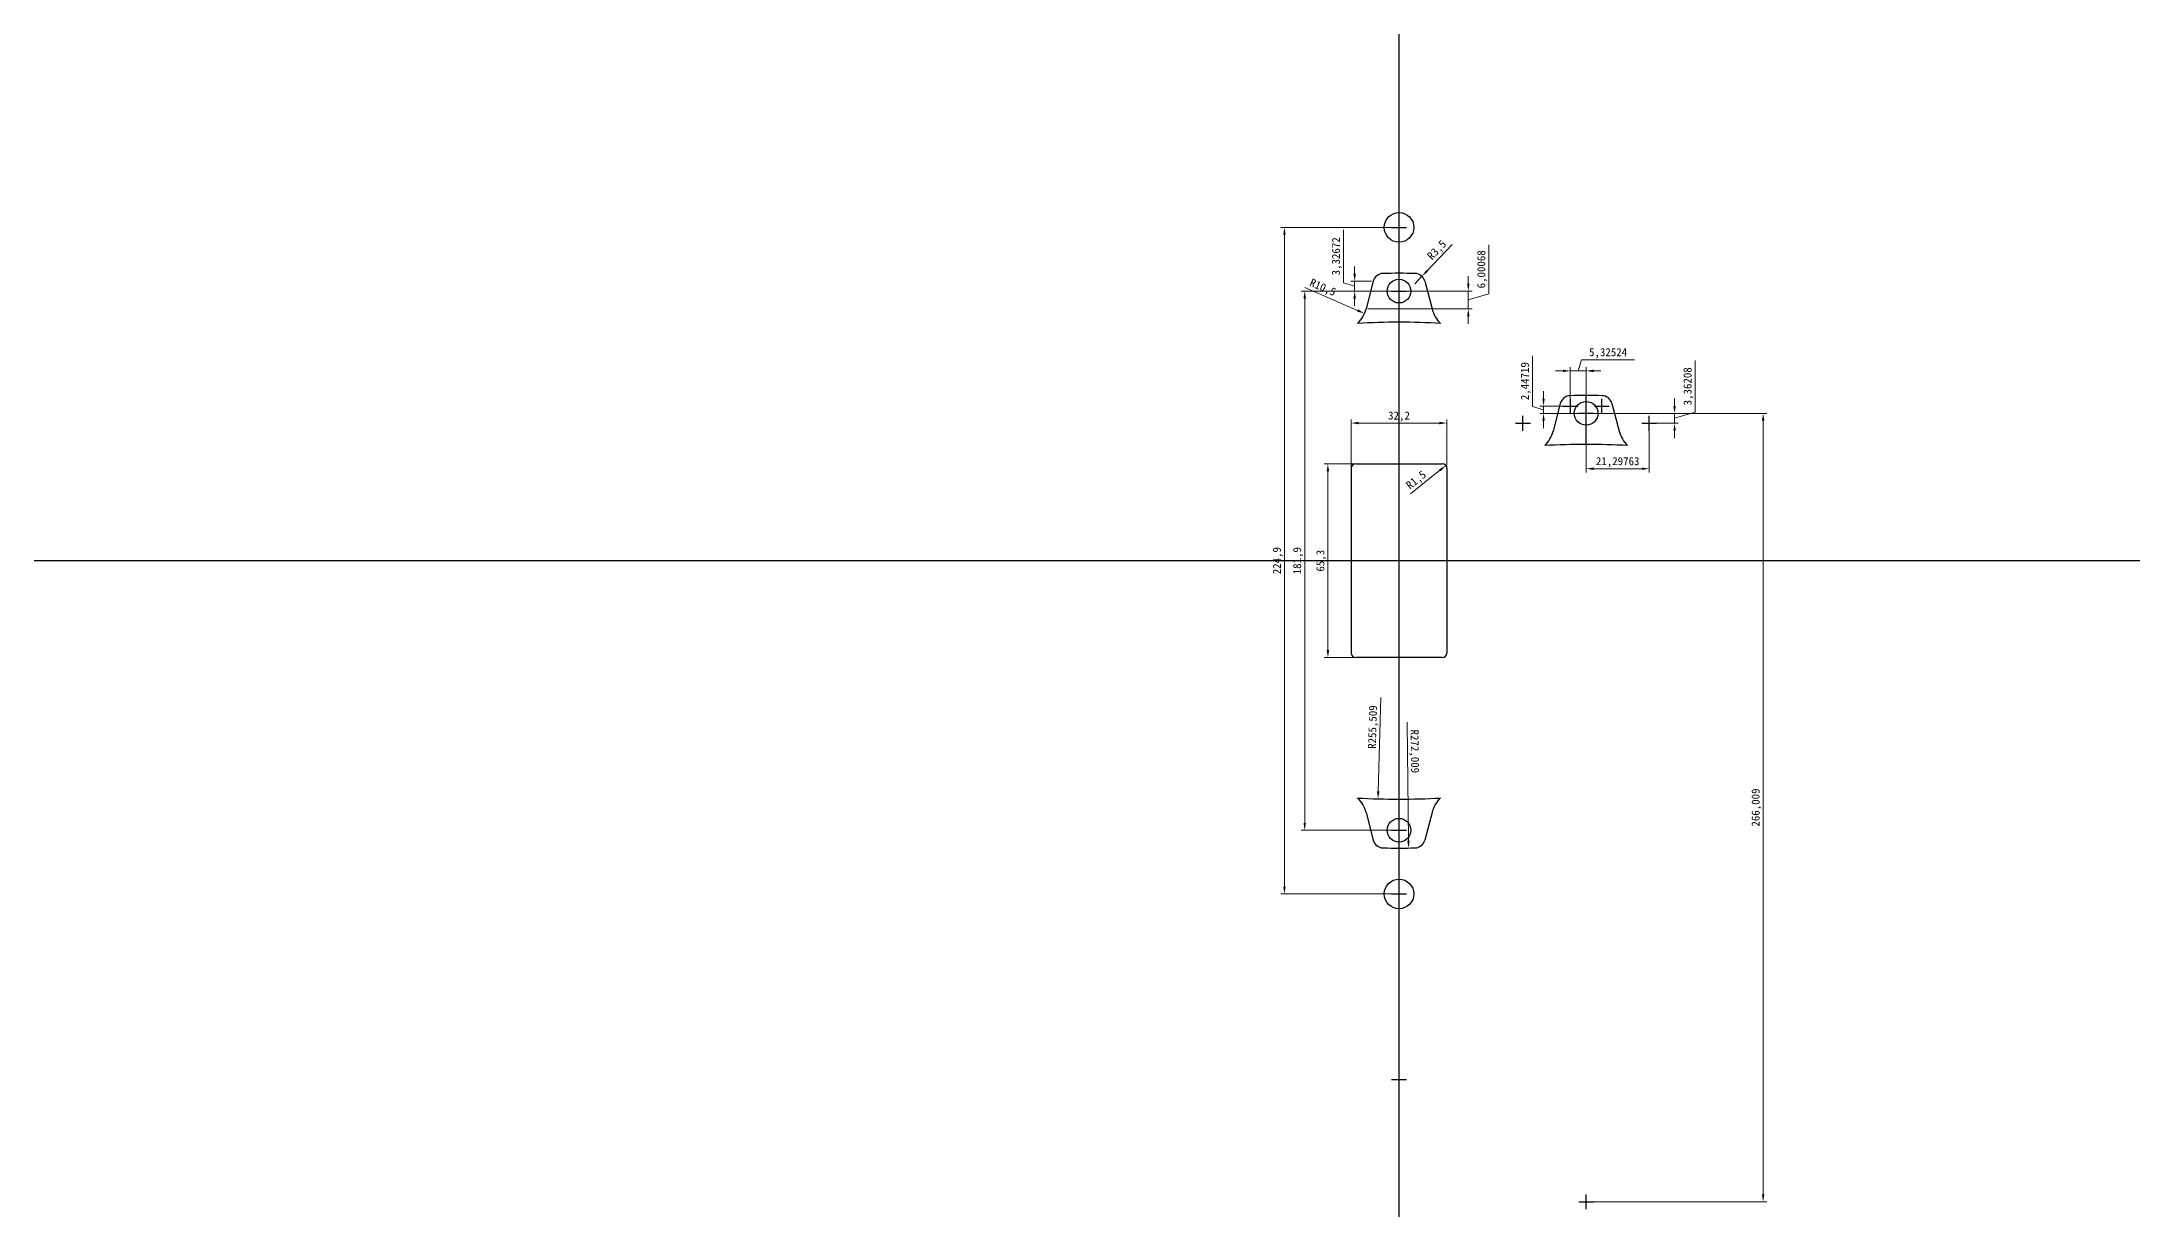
# Model space of a CAD drawing. Header units: millimetres. Extents: x -34 to 2950, y -1940 to 491.
# Drawn here: x 753 to 1458, y 97 to 491 of the extents above; entities that cross this region are included whole.
import ezdxf

# ---------------------------------------------------------------- set-up
doc = ezdxf.new("R2010")
doc.units = ezdxf.units.MM
doc.dimstyles.new('ISO-25', dxfattribs={"dimtxt": 2.7, "dimasz": 2.5, "dimexe": 1.25, "dimexo": 0.625, "dimtad": 1, "dimdec": 5, "dimtxsty": 'Standard', "dimcen": 2.5, "dimadec": 3, "dimazin": 0, "dimtfac": 1, "dimtdec": 5, "dimtmove": 1, "dimatfit": 3, "dimfxl": 1, "dimlwd": 5, "dimlwe": 5, "dimarcsym": 0})

# ---------------------------------------------------------------- blocks, each defined once
blk = doc.blocks.new('*D1')
at = {"color": 0, "lineweight": 5}
for p, q in [((1228.77, 422.24), (1220.32, 413.3)), ((1216.19, 408.95), (1218.6, 411.49))]:
    blk.add_line(p, q, dxfattribs=at)
at = {"color": 0}
blk.add_solid([(1220.01, 413.59), (1220.62, 413.02), (1218.6, 411.49)], dxfattribs=at)
at = {"layer": 'Defpoints', "color": 0}
for p in [(1218.6, 411.49), (1216.19, 408.95)]:
    blk.add_point(p, dxfattribs=at)
at = {"color": 0, "insert": (1223.81, 420.19), "char_height": 2.7, "attachment_point": 5, "rotation": 46.56023}
blk.add_mtext('R3,5', dxfattribs=at)
blk = doc.blocks.new('*D2')
at = {"color": 0, "lineweight": 5}
blk.add_line((1179.07, 407.68), (1196.91, 399.96), dxfattribs=at)
at = {"color": 0}
blk.add_solid([(1197.07, 400.34), (1196.74, 399.58), (1199.2, 398.96)], dxfattribs=at)
at = {"layer": 'Defpoints', "color": 0}
for p in [(1189.57, 403.14), (1199.2, 398.96)]:
    blk.add_point(p, dxfattribs=at)
at = {"color": 0, "insert": (1185.07, 407.49), "char_height": 2.7, "attachment_point": 5, "rotation": 336.57772}
blk.add_mtext('R10,5', dxfattribs=at)
blk = doc.blocks.new('*D3')
at = {"color": 0, "lineweight": 5}
for p, q in [((1210.24, 428), (1170.96, 428)), ((1172.21, 205.6), (1172.21, 425.5)), ((1210.24, 203.1), (1170.96, 203.1))]:
    blk.add_line(p, q, dxfattribs=at)
at = {"color": 0}
for points in [[(1171.79, 425.5), (1172.62, 425.5), (1172.21, 428)], [(1171.79, 205.6), (1172.62, 205.6), (1172.21, 203.1)]]:
    blk.add_solid(points, dxfattribs=at)
at = {"layer": 'Defpoints', "color": 0}
for p in [(1172.21, 428), (1210.86, 428), (1210.86, 203.1)]:
    blk.add_point(p, dxfattribs=at)
at = {"color": 0, "insert": (1170.01, 315.55), "char_height": 2.7, "attachment_point": 5, "rotation": 90}
blk.add_mtext('224,9', dxfattribs=at)
blk = doc.blocks.new('*D4')
at = {"color": 0, "lineweight": 5}
for p, q in [((1194.76, 316.18), (1194.76, 363.22)), ((1197.26, 361.97), (1224.46, 361.97)), ((1226.96, 316.18), (1226.96, 363.22))]:
    blk.add_line(p, q, dxfattribs=at)
at = {"color": 0}
for points in [[(1197.26, 362.39), (1197.26, 361.55), (1194.76, 361.97)], [(1224.46, 362.39), (1224.46, 361.55), (1226.96, 361.97)]]:
    blk.add_solid(points, dxfattribs=at)
at = {"layer": 'Defpoints', "color": 0}
for p in [(1226.96, 361.97), (1194.76, 315.55), (1226.96, 315.55)]:
    blk.add_point(p, dxfattribs=at)
at = {"color": 0, "insert": (1210.86, 364.17), "char_height": 2.7, "attachment_point": 5}
blk.add_mtext('32,2', dxfattribs=at)
blk = doc.blocks.new('*D5')
at = {"color": 0, "lineweight": 5}
for p, q in [((1210.24, 348.2), (1185.62, 348.2)), ((1186.87, 285.4), (1186.87, 345.7)), ((1210.24, 282.9), (1185.62, 282.9))]:
    blk.add_line(p, q, dxfattribs=at)
at = {"color": 0}
for points in [[(1186.46, 345.7), (1187.29, 345.7), (1186.87, 348.2)], [(1186.46, 285.4), (1187.29, 285.4), (1186.87, 282.9)]]:
    blk.add_solid(points, dxfattribs=at)
at = {"layer": 'Defpoints', "color": 0}
for p in [(1186.87, 348.2), (1210.86, 348.2), (1210.86, 282.9)]:
    blk.add_point(p, dxfattribs=at)
at = {"color": 0, "insert": (1184.67, 315.55), "char_height": 2.7, "attachment_point": 5, "rotation": 90}
blk.add_mtext('65,3', dxfattribs=at)
blk = doc.blocks.new('*D6')
at = {"color": 0, "lineweight": 5}
blk.add_line((1214.72, 338.07), (1224.68, 346.07), dxfattribs=at)
at = {"color": 0}
blk.add_solid([(1224.42, 346.4), (1224.95, 345.75), (1226.63, 347.64)], dxfattribs=at)
at = {"layer": 'Defpoints', "color": 0}
for p in [(1225.46, 346.7), (1226.63, 347.64)]:
    blk.add_point(p, dxfattribs=at)
at = {"color": 0, "insert": (1216.81, 342.57), "char_height": 2.7, "attachment_point": 5, "rotation": 38.76242}
blk.add_mtext('R1,5', dxfattribs=at)
blk = doc.blocks.new('*D7')
at = {"color": 0, "lineweight": 5}
for p, q in [((1271.33, 379.58), (1272.45, 383.34)), ((1272.45, 383.34), (1290.35, 383.34)), ((1266.16, 379.58), (1263.66, 379.58)), ((1268.66, 368.34), (1268.66, 380.83)), ((1268.66, 379.58), (1273.99, 379.58)), ((1268.66, 379.58), (1273.99, 379.58)), ((1273.99, 365.89), (1273.99, 380.83)), ((1276.49, 379.58), (1278.99, 379.58))]:
    blk.add_line(p, q, dxfattribs=at)
at = {"color": 0}
for points in [[(1266.16, 380), (1266.16, 379.16), (1268.66, 379.58)], [(1276.49, 380), (1276.49, 379.16), (1273.99, 379.58)]]:
    blk.add_solid(points, dxfattribs=at)
at = {"layer": 'Defpoints', "color": 0}
for p in [(1273.99, 379.58), (1268.66, 367.71), (1273.99, 365.26)]:
    blk.add_point(p, dxfattribs=at)
at = {"color": 0, "insert": (1281.4, 385.54), "char_height": 2.7, "attachment_point": 5}
blk.add_mtext('5,32524', dxfattribs=at)
blk = doc.blocks.new('*D8')
at = {"color": 0, "lineweight": 5}
for p, q in [((1255.87, 367.62), (1255.87, 384.62)), ((1259.63, 366.49), (1255.87, 367.62)), ((1268.04, 367.71), (1258.38, 367.71)), ((1259.63, 370.21), (1259.63, 372.71)), ((1259.63, 367.71), (1259.63, 365.26)), ((1259.63, 367.71), (1259.63, 365.26)), ((1273.36, 365.26), (1258.38, 365.26)), ((1259.63, 362.76), (1259.63, 360.26))]:
    blk.add_line(p, q, dxfattribs=at)
at = {"color": 0}
for points in [[(1259.21, 370.21), (1260.05, 370.21), (1259.63, 367.71)], [(1259.21, 362.76), (1260.05, 362.76), (1259.63, 365.26)]]:
    blk.add_solid(points, dxfattribs=at)
at = {"layer": 'Defpoints', "color": 0}
for p in [(1268.66, 367.71), (1259.63, 365.26), (1273.99, 365.26)]:
    blk.add_point(p, dxfattribs=at)
at = {"color": 0, "insert": (1253.67, 376.12), "char_height": 2.7, "attachment_point": 5, "rotation": 90}
blk.add_mtext('2,44719', dxfattribs=at)
blk = doc.blocks.new('*D9')
at = {"color": 0, "lineweight": 5}
for p, q in [((1273.99, 364.64), (1273.99, 345.33)), ((1295.29, 361.28), (1295.29, 345.33)), ((1276.49, 346.58), (1292.79, 346.58))]:
    blk.add_line(p, q, dxfattribs=at)
at = {"color": 0}
for points in [[(1276.49, 347), (1276.49, 346.17), (1273.99, 346.58)], [(1292.79, 347), (1292.79, 346.17), (1295.29, 346.58)]]:
    blk.add_solid(points, dxfattribs=at)
at = {"layer": 'Defpoints', "color": 0}
for p in [(1273.99, 365.26), (1295.29, 361.9), (1295.29, 346.58)]:
    blk.add_point(p, dxfattribs=at)
at = {"color": 0, "insert": (1284.64, 348.78), "char_height": 2.7, "attachment_point": 5}
blk.add_mtext('21,29763', dxfattribs=at)
blk = doc.blocks.new('*D10')
at = {"color": 0, "lineweight": 5}
for p, q in [((1310.75, 365.66), (1310.75, 383.11)), ((1303.83, 367.76), (1303.83, 370.26)), ((1274.61, 365.26), (1305.08, 365.26)), ((1295.91, 361.9), (1305.08, 361.9)), ((1303.83, 363.58), (1310.75, 365.66)), ((1303.83, 365.26), (1303.83, 361.9)), ((1303.83, 365.26), (1303.83, 361.9)), ((1303.83, 359.4), (1303.83, 356.9))]:
    blk.add_line(p, q, dxfattribs=at)
at = {"color": 0}
for points in [[(1303.42, 367.76), (1304.25, 367.76), (1303.83, 365.26)], [(1303.42, 359.4), (1304.25, 359.4), (1303.83, 361.9)]]:
    blk.add_solid(points, dxfattribs=at)
at = {"layer": 'Defpoints', "color": 0}
for p in [(1273.99, 365.26), (1295.29, 361.9), (1303.83, 361.9)]:
    blk.add_point(p, dxfattribs=at)
at = {"color": 0, "insert": (1308.55, 374.38), "char_height": 2.7, "attachment_point": 5, "rotation": 90}
blk.add_mtext('3,36208', dxfattribs=at)
blk = doc.blocks.new('*D11')
at = {"color": 0, "lineweight": 5}
for p, q in [((1210.24, 406.5), (1177.8, 406.5)), ((1179.05, 404), (1179.05, 227.1)), ((1210.24, 224.6), (1177.8, 224.6))]:
    blk.add_line(p, q, dxfattribs=at)
at = {"color": 0}
for points in [[(1178.64, 404), (1179.47, 404), (1179.05, 406.5)], [(1178.64, 227.1), (1179.47, 227.1), (1179.05, 224.6)]]:
    blk.add_solid(points, dxfattribs=at)
at = {"layer": 'Defpoints', "color": 0}
for p in [(1210.86, 406.5), (1179.05, 224.6), (1210.86, 224.6)]:
    blk.add_point(p, dxfattribs=at)
at = {"color": 0, "insert": (1176.85, 315.55), "char_height": 2.7, "attachment_point": 5, "rotation": 90}
blk.add_mtext('181,9', dxfattribs=at)
blk = doc.blocks.new('*D12')
at = {"color": 0, "lineweight": 5}
blk.add_line((1213.57, 261.03), (1214.05, 221.12), dxfattribs=at)
at = {"color": 0}
blk.add_solid([(1214.46, 221.12), (1213.63, 221.11), (1214.08, 218.62)], dxfattribs=at)
at = {"layer": 'Defpoints', "color": 0}
for p in [(1210.86, 490.61), (1214.08, 218.62)]:
    blk.add_point(p, dxfattribs=at)
at = {"color": 0, "insert": (1215.89, 251.21), "char_height": 2.7, "attachment_point": 5, "rotation": 270.67636}
blk.add_mtext('R272,009', dxfattribs=at)
blk = doc.blocks.new('*D13')
at = {"color": 0, "lineweight": 5}
blk.add_line((1204.73, 269.42), (1203.85, 237.7), dxfattribs=at)
at = {"color": 0}
blk.add_solid([(1203.43, 237.71), (1204.26, 237.69), (1203.78, 235.2)], dxfattribs=at)
at = {"layer": 'Defpoints', "color": 0}
for p in [(1210.86, 490.61), (1203.78, 235.2)]:
    blk.add_point(p, dxfattribs=at)
at = {"color": 0, "insert": (1202.25, 259.41), "char_height": 2.7, "attachment_point": 5, "rotation": 88.41061}
blk.add_mtext('R255,509', dxfattribs=at)
blk = doc.blocks.new('*D14')
at = {"color": 0, "lineweight": 5}
for p, q in [((1274.61, 365.26), (1334.96, 365.26)), ((1333.71, 362.76), (1333.71, 101.75)), ((1274.61, 99.25), (1334.96, 99.25))]:
    blk.add_line(p, q, dxfattribs=at)
at = {"color": 0}
for points in [[(1333.29, 362.76), (1334.12, 362.76), (1333.71, 365.26)], [(1333.29, 101.75), (1334.12, 101.75), (1333.71, 99.25)]]:
    blk.add_solid(points, dxfattribs=at)
at = {"layer": 'Defpoints', "color": 0}
for p in [(1273.99, 365.26), (1273.99, 99.25), (1333.71, 99.25)]:
    blk.add_point(p, dxfattribs=at)
at = {"color": 0, "insert": (1331.51, 232.26), "char_height": 2.7, "attachment_point": 5, "rotation": 90}
blk.add_mtext('266,009', dxfattribs=at)
blk = doc.blocks.new('*D15')
at = {"color": 0, "lineweight": 5}
for p, q in [((1192.14, 409.29), (1192.14, 427.19)), ((1195.9, 408.16), (1192.14, 409.29)), ((1201.53, 409.83), (1194.65, 409.83)), ((1195.9, 412.33), (1195.9, 414.83)), ((1195.9, 409.83), (1195.9, 406.5)), ((1195.9, 409.83), (1195.9, 406.5)), ((1210.24, 406.5), (1194.65, 406.5)), ((1195.9, 404), (1195.9, 401.5))]:
    blk.add_line(p, q, dxfattribs=at)
at = {"color": 0}
for points in [[(1195.48, 412.33), (1196.32, 412.33), (1195.9, 409.83)], [(1195.48, 404), (1196.32, 404), (1195.9, 406.5)]]:
    blk.add_solid(points, dxfattribs=at)
at = {"layer": 'Defpoints', "color": 0}
for p in [(1202.15, 409.83), (1195.9, 406.5), (1210.86, 406.5)]:
    blk.add_point(p, dxfattribs=at)
at = {"color": 0, "insert": (1189.94, 418.24), "char_height": 2.7, "attachment_point": 5, "rotation": 90}
blk.add_mtext('3,32672', dxfattribs=at)
blk = doc.blocks.new('*D16')
at = {"color": 0, "lineweight": 5}
for p, q in [((1241.15, 405.57), (1241.15, 422.12)), ((1234.24, 409), (1234.24, 411.5)), ((1211.49, 406.5), (1235.49, 406.5)), ((1234.24, 400.5), (1234.24, 406.5)), ((1234.24, 400.5), (1234.24, 406.5)), ((1234.24, 403.5), (1241.15, 405.57)), ((1200.36, 400.5), (1235.49, 400.5)), ((1234.24, 398), (1234.24, 395.5))]:
    blk.add_line(p, q, dxfattribs=at)
at = {"color": 0}
for points in [[(1233.83, 409), (1234.66, 409), (1234.24, 406.5)], [(1233.83, 398), (1234.66, 398), (1234.24, 400.5)]]:
    blk.add_solid(points, dxfattribs=at)
at = {"layer": 'Defpoints', "color": 0}
for p in [(1210.86, 406.5), (1234.24, 406.5), (1199.73, 400.5)]:
    blk.add_point(p, dxfattribs=at)
at = {"color": 0, "insert": (1238.95, 413.85), "char_height": 2.7, "attachment_point": 5, "rotation": 90}
blk.add_mtext('6,00068', dxfattribs=at)

msp = doc.modelspace()

# ---------------------------------------------------------------- linework, layer by layer
for p, q in [((1210.864621, 425.500281), (1210.864621, 430.500281)), ((1208.364621, 428.000281), (1213.364621, 428.000281)), ((1202.151691, 409.827001), (1199.730057, 400.499606)), ((1219.577551, 409.827001), (1221.999185, 400.499606)), ((1208.364621, 406.500281), (1213.364621, 406.500281)), ((1210.864621, 404.000281), (1210.864621, 409.000281)), ((1265.275858, 368.589674), (1262.854224, 359.262279)), ((1266.163545, 367.710143), (1271.163545, 367.710143)), ((1268.663545, 365.210143), (1268.663545, 370.210143)), ((1273.988788, 354.762955), (1273.988788, 371.262955)), ((1273.988788, 362.762955), (1273.988788, 367.762955)), ((1276.81403, 367.710143), (1281.81403, 367.710143)), ((1279.31403, 365.210143), (1279.31403, 370.210143)), ((1282.701718, 368.589674), (1285.123352, 359.262279)), ((1250.191162, 361.900874), (1255.191162, 361.900874)), ((1252.691162, 359.400874), (1252.691162, 364.400874)), ((1271.488788, 365.262955), (1276.488788, 365.262955)), ((1292.786413, 361.900874), (1297.786413, 361.900874)), ((1295.286413, 359.400874), (1295.286413, 364.400874)), ((1194.764621, 346.700281), (1194.764621, 284.400281)), ((1196.264621, 348.200281), (1225.464621, 348.200281)), ((1226.964621, 346.700281), (1226.964621, 284.400281)), ((2040.674643, 315.550281), (43.033181, 315.550281)), ((2040.674643, 315.550281), (43.033181, 315.550281)), ((1225.464621, 282.900281), (1196.264621, 282.900281)), ((1199.730057, 230.600957), (1202.151691, 221.273562)), ((1210.864621, 222.100281), (1210.864621, 227.100281)), ((1221.999185, 230.600957), (1219.577551, 221.273562)), ((1208.364621, 224.600281), (1213.364621, 224.600281)), ((1210.864621, 200.600281), (1210.864621, 205.600281)), ((1208.364621, 203.100281), (1213.364621, 203.100281)), ((1210.864621, 137.991281), (1210.864621, 142.991281)), ((1208.364621, 140.491281), (1213.364621, 140.491281)), ((1271.488788, 99.253955), (1276.488788, 99.253955)), ((1273.988788, 96.753955), (1273.988788, 101.753955))]:
    msp.add_line(p, q)
msp.add_ray((1210.864621, -210.870292), (0, 1))
for centre, radius in [((1210.864621, 428.000281), 5), ((1210.864621, 406.500281), 4), ((1273.988788, 365.262955), 4), ((1210.864621, 224.600281), 4), ((1210.864621, 203.100281), 5)]:
    msp.add_circle(centre, radius)
for centre, radius, start, end in [((1205.539378, 408.947469), 3.5, 91.136401181, 165.445858818), ((1210.864621, 140.491281), 272.009, 88.863598819, 91.136401181), ((1216.189863, 408.947469), 3.5, 14.554141182, 88.863598819), ((1189.566995, 403.138201), 10.5, 314.258400331, 345.445858818), ((1210.864621, 140.491281), 255.509, 86.8658424, 93.1341576), ((1232.162246, 403.138201), 10.5, 194.554141182, 225.741599669), ((1268.663545, 367.710143), 3.5, 91.136401181, 165.445858818), ((1273.988788, 99.253955), 272.009, 88.863598819, 91.136401181), ((1279.31403, 367.710143), 3.5, 14.554141182, 88.863598819), ((1252.691162, 361.900874), 10.5, 314.258400331, 345.445858818), ((1273.988788, 99.253955), 255.509, 86.8658424, 93.1341576), ((1295.286413, 361.900874), 10.5, 194.554141182, 225.741599669), ((1196.264621, 346.700281), 1.5, 90, 180), ((1225.464621, 346.700281), 1.5, 0, 90), ((1196.264621, 284.400281), 1.5, 180, 270), ((1225.464621, 284.400281), 1.5, 270, 0), ((1189.566995, 227.962362), 10.5, 14.554141182, 45.741599669), ((1210.864621, 490.609281), 255.509, 266.8658424, 273.1341576), ((1232.162246, 227.962362), 10.5, 134.258400331, 165.445858818), ((1205.539378, 222.153093), 3.5, 194.554141182, 268.863598819), ((1210.864621, 490.609281), 272.009, 268.863598819, 271.136401181), ((1216.189863, 222.153093), 3.5, 271.136401181, 345.445858818)]:
    msp.add_arc(centre, radius, start, end)

# ---------------------------------------------------------------- dimensions: what is measured, and where the dimension line sits
for center, mpoint, picture, middle in [((1210.864621, 490.609281), (1203.777672, 235.198584), '*D13', (1204.447713, 259.34656)), ((1210.864621, 490.609281), (1214.075524, 218.619233), '*D12', (1213.691139, 251.179798)), ((1189.566995, 403.138201), (1199.201796, 398.964401), '*D2', (1184.190617, 405.46725)), ((1225.464621, 346.700281), (1226.634244, 347.63942), '*D6', (1218.188183, 340.857728))]:
    dim = msp.add_radius_dim(center=center, mpoint=mpoint, dimstyle='ISO-25')
    dim.commit()
    dim.dimension.update_dxf_attribs({"geometry": picture, "text_midpoint": middle, "dimtype": 164})
for base, p1, p2, picture, middle in [((1172.207656, 428.000281), (1210.864621, 203.100281), (1210.864621, 428.000281), '*D3', (1170.007656, 315.550281)), ((1195.900897, 406.500281), (1202.151691, 409.827001), (1210.864621, 406.500281), '*D15', (1189.938397, 409.917391)), ((1234.2422769, 406.5002814), (1199.7300566, 400.499606), (1210.8646206, 406.5002814), '*D16', (1238.9547769, 406.1986937)), ((1179.054859, 224.600281), (1210.864621, 406.500281), (1210.864621, 224.600281), '*D11', (1176.854859, 315.550281)), ((1259.62844, 365.262955), (1268.663545, 367.710143), (1273.988788, 365.262955), '*D8', (1253.66594, 368.240299)), ((1303.83357, 361.900874), (1273.988788, 365.262955), (1295.286413, 361.900874), '*D10', (1308.54607, 366.280664)), ((1333.705249, 99.253955), (1273.988788, 365.262955), (1273.988788, 99.253955), '*D14', (1331.505249, 232.258455)), ((1186.872393, 348.200281), (1210.864621, 282.900281), (1210.864621, 348.200281), '*D5', (1184.672393, 315.550281))]:
    dim = msp.add_linear_dim(base=base, p1=p1, p2=p2, angle=90, dimstyle='ISO-25')
    dim.commit()
    dim.dimension.update_dxf_attribs({"geometry": picture, "text_midpoint": middle})
dim = msp.add_radius_dim(center=(1216.189863, 408.947469), mpoint=(1218.596434, 411.488811), dimstyle='ISO-25')
dim.commit()
dim.dimension.update_dxf_attribs({"geometry": '*D1', "text_midpoint": (1223.806177, 420.189879)})
for base, p1, p2, picture, middle in [((1273.988788, 379.578866), (1268.663545, 367.710143), (1273.988788, 365.262955), '*D7', (1273.079916, 385.541366)), ((1226.964621, 361.970528), (1194.764621, 315.550281), (1226.964621, 315.550281), '*D4', (1210.864621, 364.170528)), ((1295.286413, 346.5843834), (1273.9887876, 365.2629548), (1295.286413, 361.9008741), '*D9', (1284.6376003, 348.7843834))]:
    dim = msp.add_linear_dim(base=base, p1=p1, p2=p2, dimstyle='ISO-25')
    dim.commit()
    dim.dimension.update_dxf_attribs({"geometry": picture, "text_midpoint": middle})

doc.saveas('drawing.dxf')
